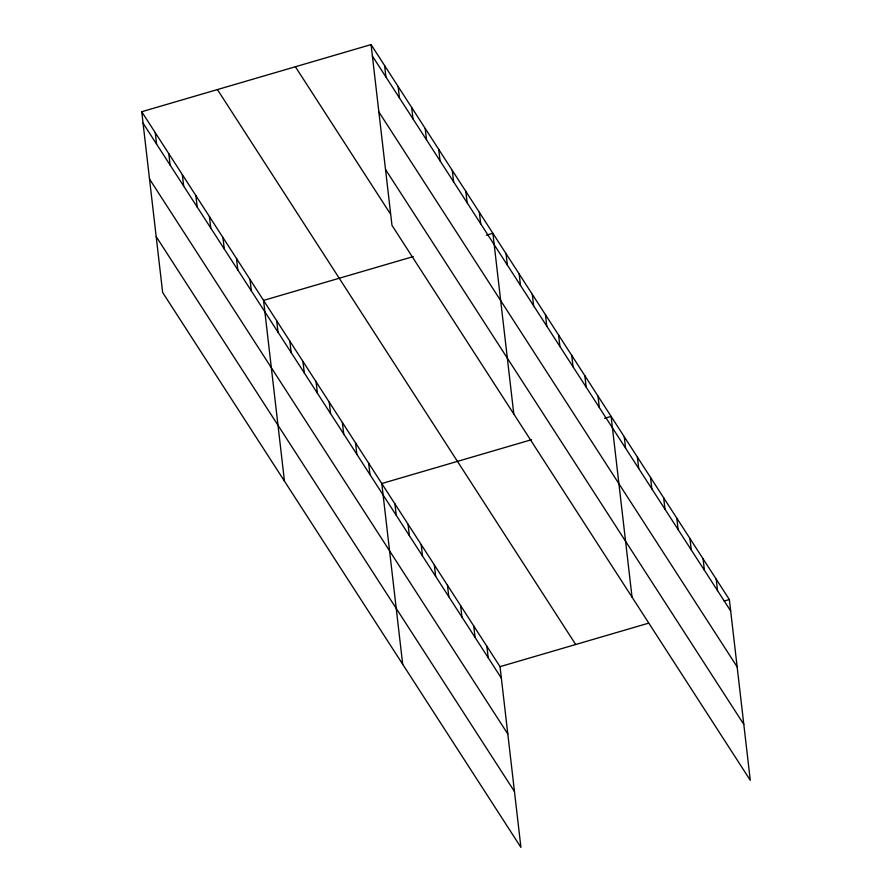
<?xml version="1.0" encoding="UTF-8"?>
<svg xmlns="http://www.w3.org/2000/svg" width="892" height="892" viewBox="0 0 892 892"><rect width="100%" height="100%" fill="white"/><g stroke="black" fill="none" stroke-linecap="round" stroke-linejoin="round"><path stroke-width="1.34" d="M141.728 111.723L500.022 666.659L520.928 847.4L162.645 292.464L141.728 111.723L371.072 44.6L729.355 599.536L750.272 780.277L391.978 225.341L371.072 44.6M413.308 256.573L263.553 300.403L284.459 481.145M486.363 235.187L492.886 233.28L513.803 414.022M531.543 439.7L381.787 483.531L402.693 664.272M604.598 418.315L611.12 416.408L632.038 597.149M500.022 666.659L648.473 623.207M724.137 601.063L729.355 599.536M372.399 56.04L730.682 610.975M378.855 111.913L737.138 666.848M385.522 169.469L743.805 724.404M295.386 66.755L390.138 213.5M217.414 89.568L575.697 644.515M143.055 123.163L501.337 678.098M149.522 179.024L507.804 733.971M156.178 236.592L514.461 791.527M716.22 579.187L717.547 590.627M703.086 558.849L704.401 570.278M689.94 538.5L691.267 549.94M676.805 518.152L678.132 529.592M663.67 497.803L664.997 509.243M650.536 477.454L651.851 488.894M637.401 457.105L638.717 468.545M624.255 436.757L625.582 448.197M597.986 396.059L599.312 407.499M584.851 375.71L586.167 387.15M571.705 355.362L573.032 366.802M558.57 335.013L559.897 346.453M545.436 314.675L546.763 326.115M532.301 294.327L533.617 305.766M519.166 273.978L520.482 285.418M506.02 253.629L507.347 265.069M479.35 212.318L480.677 223.758M465.814 191.345L467.14 202.785M452.277 170.383L453.604 181.823M438.741 149.421L440.068 160.861M486.876 646.31L488.203 657.75M425.216 128.459L426.532 139.899M473.741 625.961L475.068 637.401M411.68 107.497L412.996 118.937M460.607 605.623L461.933 617.052M398.144 86.524L399.46 97.964M447.472 585.275L448.788 596.715M384.608 65.562L385.924 77.002M434.337 564.926L435.653 576.366M421.191 544.577L422.518 556.017M408.057 524.228L409.383 535.668M394.922 503.88L396.249 515.32M368.641 463.182L369.968 474.622M355.507 442.833L356.833 454.273M342.372 422.485L343.699 433.925M329.237 402.136L330.564 413.576M316.103 381.787L317.418 393.227M302.957 361.45L304.283 372.889M289.822 341.101L291.149 352.541M276.687 320.752L278.014 332.192M250.016 279.441L251.343 290.881M236.48 258.468L237.807 269.908M222.944 237.506L224.271 248.946M209.408 216.544L210.735 227.984M195.872 195.582L197.199 207.022M182.336 174.62L183.663 186.049M168.8 153.647L170.127 165.087M155.264 132.685L156.591 144.125"/></g></svg>
